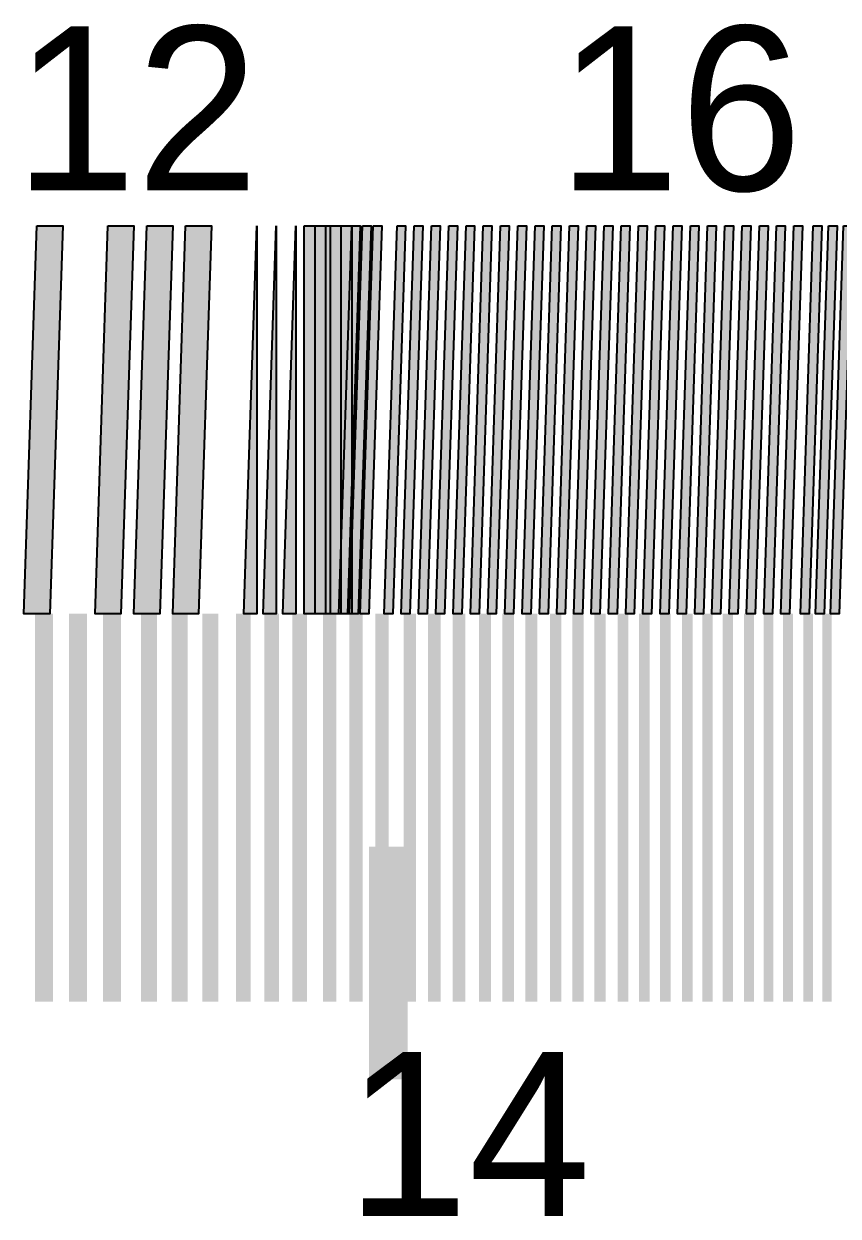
# Model space of a CAD drawing. Header units: millimetres. Extents: x 0 to 1582, y 0 to 984.
# Drawn here: x 535.8 to 619.7, y 182.1 to 305.1 of the extents above; entities that cross this region are included whole.
import ezdxf

# ---------------------------------------------------------------- set-up
doc = ezdxf.new("R2010")
doc.units = ezdxf.units.MM
doc.layers.add('LABELS', color=7, linetype='Continuous')
doc.layers.add('PERIPHERY', color=7, linetype='Continuous')

msp = doc.modelspace()

# ---------------------------------------------------------------- hatches: boundary and pattern name
at = {"layer": 'PERIPHERY', "true_color": 0x000000}
h = msp.add_hatch(color=7, dxfattribs=at)
h.dxf.hatch_style = 1
h.paths.add_polyline_path([(537.12, 284.25), (539.79, 284.25), (538.45, 244.25), (535.79, 244.25), (537.12, 284.25)])
h = msp.add_hatch(color=7, dxfattribs=at)
h.dxf.hatch_style = 1
h.paths.add_polyline_path([(544.45, 284.25), (547.12, 284.25), (545.79, 244.25), (543.12, 244.25), (544.45, 284.25)])
h = msp.add_hatch(color=7, dxfattribs=at)
h.dxf.hatch_style = 1
h.paths.add_polyline_path([(548.45, 284.25), (551.12, 284.25), (549.79, 244.25), (547.12, 244.25), (548.45, 284.25)])
h = msp.add_hatch(color=7, dxfattribs=at)
h.dxf.hatch_style = 1
h.paths.add_polyline_path([(552.45, 284.25), (555.12, 284.25), (553.79, 244.25), (551.12, 244.25), (552.45, 284.25)])
h = msp.add_hatch(color=7, dxfattribs=at)
h.dxf.hatch_style = 1
h.paths.add_polyline_path([(559.79, 284.25), (559.79, 244.25), (558.45, 244.25), (559.79, 284.25)])
h = msp.add_hatch(color=7, dxfattribs=at)
h.dxf.hatch_style = 1
h.paths.add_polyline_path([(561.79, 284.25), (561.79, 244.25), (560.45, 244.25), (561.79, 284.25)])
h = msp.add_hatch(color=7, dxfattribs=at)
h.dxf.hatch_style = 1
h.paths.add_polyline_path([(563.79, 284.25), (563.79, 244.25), (562.45, 244.25), (563.79, 284.25)])
h = msp.add_hatch(color=7, dxfattribs=at)
h.dxf.hatch_style = 1
h.paths.add_polyline_path([(564.68, 284.25), (567.34, 284.25), (567.34, 244.25), (564.68, 244.25), (564.68, 284.25)])
h = msp.add_hatch(color=7, dxfattribs=at)
h.dxf.hatch_style = 1
h.paths.add_polyline_path([(565.79, 284.25), (568.45, 284.25), (568.45, 244.25), (565.79, 244.25), (565.79, 284.25)])
h = msp.add_hatch(color=7, dxfattribs=at)
h.dxf.hatch_style = 1
h.paths.add_polyline_path([(566.9, 284.25), (569.56, 284.25), (569.56, 244.25), (566.9, 244.25), (566.9, 284.25)])
h = msp.add_hatch(color=7, dxfattribs=at)
h.dxf.hatch_style = 1
h.paths.add_polyline_path([(569.56, 284.25), (570.45, 284.25), (569.12, 244.25), (568.23, 244.25), (569.56, 284.25)])
h = msp.add_hatch(color=7, dxfattribs=at)
h.dxf.hatch_style = 1
h.paths.add_polyline_path([(570.68, 284.25), (571.56, 284.25), (570.23, 244.25), (569.34, 244.25), (570.68, 284.25)])
h = msp.add_hatch(color=7, dxfattribs=at)
h.dxf.hatch_style = 1
h.paths.add_polyline_path([(571.79, 284.25), (572.68, 284.25), (571.34, 244.25), (570.45, 244.25), (571.79, 284.25)])
h = msp.add_hatch(color=7, dxfattribs=at)
h.dxf.hatch_style = 1
h.paths.add_polyline_path([(574.23, 284.25), (575.12, 284.25), (573.79, 244.25), (572.9, 244.25), (574.23, 284.25)])
h = msp.add_hatch(color=7, dxfattribs=at)
h.dxf.hatch_style = 1
h.paths.add_polyline_path([(576.01, 284.25), (576.9, 284.25), (575.56, 244.25), (574.67, 244.25), (576.01, 284.25)])
h = msp.add_hatch(color=7, dxfattribs=at)
h.dxf.hatch_style = 1
h.paths.add_polyline_path([(577.79, 284.25), (578.68, 284.25), (577.34, 244.25), (576.45, 244.25), (577.79, 284.25)])
h = msp.add_hatch(color=7, dxfattribs=at)
h.dxf.hatch_style = 1
h.paths.add_polyline_path([(579.56, 284.25), (580.45, 284.25), (579.12, 244.25), (578.23, 244.25), (579.56, 284.25)])
h = msp.add_hatch(color=7, dxfattribs=at)
h.dxf.hatch_style = 1
h.paths.add_polyline_path([(581.34, 284.25), (582.23, 284.25), (580.9, 244.25), (580.01, 244.25), (581.34, 284.25)])
h = msp.add_hatch(color=7, dxfattribs=at)
h.dxf.hatch_style = 1
h.paths.add_polyline_path([(583.12, 284.25), (584.01, 284.25), (582.68, 244.25), (581.79, 244.25), (583.12, 284.25)])
h = msp.add_hatch(color=7, dxfattribs=at)
h.dxf.hatch_style = 1
h.paths.add_polyline_path([(584.9, 284.25), (585.79, 284.25), (584.45, 244.25), (583.57, 244.25), (584.9, 284.25)])
h = msp.add_hatch(color=7, dxfattribs=at)
h.dxf.hatch_style = 1
h.paths.add_polyline_path([(586.68, 284.25), (587.57, 284.25), (586.23, 244.25), (585.34, 244.25), (586.68, 284.25)])
h = msp.add_hatch(color=7, dxfattribs=at)
h.dxf.hatch_style = 1
h.paths.add_polyline_path([(588.45, 284.25), (589.34, 284.25), (588.01, 244.25), (587.12, 244.25), (588.45, 284.25)])
h = msp.add_hatch(color=7, dxfattribs=at)
h.dxf.hatch_style = 1
h.paths.add_polyline_path([(590.23, 284.25), (591.12, 284.25), (589.79, 244.25), (588.9, 244.25), (590.23, 284.25)])
h = msp.add_hatch(color=7, dxfattribs=at)
h.dxf.hatch_style = 1
h.paths.add_polyline_path([(592.01, 284.25), (592.9, 284.25), (591.57, 244.25), (590.68, 244.25), (592.01, 284.25)])
h = msp.add_hatch(color=7, dxfattribs=at)
h.dxf.hatch_style = 1
h.paths.add_polyline_path([(593.79, 284.25), (594.68, 284.25), (593.34, 244.25), (592.46, 244.25), (593.79, 284.25)])
h = msp.add_hatch(color=7, dxfattribs=at)
h.dxf.hatch_style = 1
h.paths.add_polyline_path([(595.57, 284.25), (596.46, 284.25), (595.12, 244.25), (594.23, 244.25), (595.57, 284.25)])
h = msp.add_hatch(color=7, dxfattribs=at)
h.dxf.hatch_style = 1
h.paths.add_polyline_path([(597.34, 284.25), (598.23, 284.25), (596.9, 244.25), (596.01, 244.25), (597.34, 284.25)])
h = msp.add_hatch(color=7, dxfattribs=at)
h.dxf.hatch_style = 1
h.paths.add_polyline_path([(599.12, 284.25), (600.01, 284.25), (598.68, 244.25), (597.79, 244.25), (599.12, 284.25)])
h = msp.add_hatch(color=7, dxfattribs=at)
h.dxf.hatch_style = 1
h.paths.add_polyline_path([(600.9, 284.25), (601.79, 284.25), (600.46, 244.25), (599.57, 244.25), (600.9, 284.25)])
h = msp.add_hatch(color=7, dxfattribs=at)
h.dxf.hatch_style = 1
h.paths.add_polyline_path([(602.68, 284.25), (603.57, 284.25), (602.23, 244.25), (601.34, 244.25), (602.68, 284.25)])
h = msp.add_hatch(color=7, dxfattribs=at)
h.dxf.hatch_style = 1
h.paths.add_polyline_path([(604.46, 284.25), (605.34, 284.25), (604.01, 244.25), (603.12, 244.25), (604.46, 284.25)])
h = msp.add_hatch(color=7, dxfattribs=at)
h.dxf.hatch_style = 1
h.paths.add_polyline_path([(606.23, 284.25), (607.12, 284.25), (605.79, 244.25), (604.9, 244.25), (606.23, 284.25)])
h = msp.add_hatch(color=7, dxfattribs=at)
h.dxf.hatch_style = 1
h.paths.add_polyline_path([(608.01, 284.25), (608.9, 284.25), (607.57, 244.25), (606.68, 244.25), (608.01, 284.25)])
h = msp.add_hatch(color=7, dxfattribs=at)
h.dxf.hatch_style = 1
h.paths.add_polyline_path([(609.79, 284.25), (610.68, 284.25), (609.34, 244.25), (608.46, 244.25), (609.79, 284.25)])
h = msp.add_hatch(color=7, dxfattribs=at)
h.dxf.hatch_style = 1
h.paths.add_polyline_path([(611.57, 284.25), (612.46, 284.25), (611.12, 244.25), (610.23, 244.25), (611.57, 284.25)])
h = msp.add_hatch(color=7, dxfattribs=at)
h.dxf.hatch_style = 1
h.paths.add_polyline_path([(613.34, 284.25), (614.23, 284.25), (612.9, 244.25), (612.01, 244.25), (613.34, 284.25)])
h = msp.add_hatch(color=7, dxfattribs=at)
h.dxf.hatch_style = 1
h.paths.add_polyline_path([(615.12, 284.25), (616.01, 284.25), (614.68, 244.25), (613.79, 244.25), (615.12, 284.25)])
h = msp.add_hatch(color=7, dxfattribs=at)
h.dxf.hatch_style = 1
h.paths.add_polyline_path([(617.12, 284.25), (618.01, 284.25), (616.68, 244.25), (615.79, 244.25), (617.12, 284.25)])
h = msp.add_hatch(color=7, dxfattribs=at)
h.dxf.hatch_style = 1
h.paths.add_polyline_path([(618.68, 284.25), (619.57, 284.25), (618.23, 244.25), (617.34, 244.25), (618.68, 284.25)])
h = msp.add_hatch(color=7, dxfattribs=at)
h.dxf.hatch_style = 1
h.paths.add_polyline_path([(620.23, 284.25), (621.12, 284.25), (619.79, 244.25), (618.9, 244.25), (620.23, 284.25)])

# ---------------------------------------------------------------- linework, layer by layer
at = {"layer": 'PERIPHERY', "color": 250}
for points in [[(537.12, 284.25), (539.79, 284.25), (538.45, 244.25), (535.79, 244.25), (537.12, 284.25)], [(544.45, 284.25), (547.12, 284.25), (545.79, 244.25), (543.12, 244.25), (544.45, 284.25)], [(548.45, 284.25), (551.12, 284.25), (549.79, 244.25), (547.12, 244.25), (548.45, 284.25)], [(552.45, 284.25), (555.12, 284.25), (553.79, 244.25), (551.12, 244.25), (552.45, 284.25)], [(559.79, 284.25), (559.79, 244.25), (558.45, 244.25), (559.79, 284.25)], [(561.79, 284.25), (561.79, 244.25), (560.45, 244.25), (561.79, 284.25)], [(563.79, 284.25), (563.79, 244.25), (562.45, 244.25), (563.79, 284.25)], [(564.68, 284.25), (567.34, 284.25), (567.34, 244.25), (564.68, 244.25), (564.68, 284.25)], [(565.79, 284.25), (568.45, 284.25), (568.45, 244.25), (565.79, 244.25), (565.79, 284.25)], [(566.9, 284.25), (569.56, 284.25), (569.56, 244.25), (566.9, 244.25), (566.9, 284.25)], [(569.56, 284.25), (570.45, 284.25), (569.12, 244.25), (568.23, 244.25), (569.56, 284.25)], [(570.68, 284.25), (571.56, 284.25), (570.23, 244.25), (569.34, 244.25), (570.68, 284.25)], [(571.79, 284.25), (572.68, 284.25), (571.34, 244.25), (570.45, 244.25), (571.79, 284.25)], [(574.23, 284.25), (575.12, 284.25), (573.79, 244.25), (572.9, 244.25), (574.23, 284.25)], [(576.01, 284.25), (576.9, 284.25), (575.56, 244.25), (574.67, 244.25), (576.01, 284.25)], [(577.79, 284.25), (578.68, 284.25), (577.34, 244.25), (576.45, 244.25), (577.79, 284.25)], [(579.56, 284.25), (580.45, 284.25), (579.12, 244.25), (578.23, 244.25), (579.56, 284.25)], [(581.34, 284.25), (582.23, 284.25), (580.9, 244.25), (580.01, 244.25), (581.34, 284.25)], [(583.12, 284.25), (584.01, 284.25), (582.68, 244.25), (581.79, 244.25), (583.12, 284.25)], [(584.9, 284.25), (585.79, 284.25), (584.45, 244.25), (583.57, 244.25), (584.9, 284.25)], [(586.68, 284.25), (587.57, 284.25), (586.23, 244.25), (585.34, 244.25), (586.68, 284.25)], [(588.45, 284.25), (589.34, 284.25), (588.01, 244.25), (587.12, 244.25), (588.45, 284.25)], [(590.23, 284.25), (591.12, 284.25), (589.79, 244.25), (588.9, 244.25), (590.23, 284.25)], [(592.01, 284.25), (592.9, 284.25), (591.57, 244.25), (590.68, 244.25), (592.01, 284.25)], [(593.79, 284.25), (594.68, 284.25), (593.34, 244.25), (592.46, 244.25), (593.79, 284.25)], [(595.57, 284.25), (596.46, 284.25), (595.12, 244.25), (594.23, 244.25), (595.57, 284.25)], [(597.34, 284.25), (598.23, 284.25), (596.9, 244.25), (596.01, 244.25), (597.34, 284.25)], [(599.12, 284.25), (600.01, 284.25), (598.68, 244.25), (597.79, 244.25), (599.12, 284.25)], [(600.9, 284.25), (601.79, 284.25), (600.46, 244.25), (599.57, 244.25), (600.9, 284.25)], [(602.68, 284.25), (603.57, 284.25), (602.23, 244.25), (601.34, 244.25), (602.68, 284.25)], [(604.46, 284.25), (605.34, 284.25), (604.01, 244.25), (603.12, 244.25), (604.46, 284.25)], [(606.23, 284.25), (607.12, 284.25), (605.79, 244.25), (604.9, 244.25), (606.23, 284.25)], [(608.01, 284.25), (608.9, 284.25), (607.57, 244.25), (606.68, 244.25), (608.01, 284.25)], [(609.79, 284.25), (610.68, 284.25), (609.34, 244.25), (608.46, 244.25), (609.79, 284.25)], [(611.57, 284.25), (612.46, 284.25), (611.12, 244.25), (610.23, 244.25), (611.57, 284.25)], [(613.34, 284.25), (614.23, 284.25), (612.9, 244.25), (612.01, 244.25), (613.34, 284.25)], [(615.12, 284.25), (616.01, 284.25), (614.68, 244.25), (613.79, 244.25), (615.12, 284.25)], [(617.12, 284.25), (618.01, 284.25), (616.68, 244.25), (615.79, 244.25), (617.12, 284.25)], [(618.68, 284.25), (619.57, 284.25), (618.23, 244.25), (617.34, 244.25), (618.68, 284.25)], [(620.23, 284.25), (621.12, 284.25), (619.79, 244.25), (618.9, 244.25), (620.23, 284.25)]]:
    msp.add_lwpolyline(points, close=True, dxfattribs=at)
at = {"layer": 'PERIPHERY', "color": 250, "lineweight": 35}
for points, const_width in [([(537.87, 244.25), (537.87, 204.25)], 1.85), ([(541.37, 244.25), (541.37, 204.25)], 1.85), ([(544.86, 244.25), (544.86, 204.25)], 1.85), ([(548.69, 244.25), (548.69, 204.25)], 1.65), ([(551.84, 244.25), (551.84, 204.25)], 1.65), ([(555, 244.25), (555, 204.25)], 1.65), ([(558.41, 244.25), (558.41, 204.25)], 1.51), ([(561.3, 244.25), (561.3, 204.25)], 1.51), ([(564.2, 244.25), (564.2, 204.25)], 1.51), ([(567.3, 244.25), (567.3, 204.25)], 1.39), ([(570, 244.25), (570, 204.25)], 1.39), ([(572.69, 244.25), (572.69, 204.25)], 1.39), ([(575.55, 244.25), (575.55, 204.25)], 1.3), ([(578.08, 244.25), (578.08, 204.25)], 1.3), ([(580.62, 244.25), (580.62, 204.25)], 1.3), ([(583.29, 244.25), (583.29, 204.25)], 1.23), ([(585.68, 244.25), (585.68, 204.25)], 1.23), ([(588.08, 244.25), (588.08, 204.25)], 1.23), ([(590.59, 244.25), (590.59, 204.25)], 1.17), ([(592.87, 244.25), (592.87, 204.25)], 1.17), ([(595.14, 244.25), (595.14, 204.25)], 1.17), ([(597.52, 244.25), (597.52, 204.25)], 1.11), ([(599.7, 244.25), (599.7, 204.25)], 1.11), ([(601.88, 244.25), (601.88, 204.25)], 1.11), ([(604.14, 244.25), (604.14, 204.25)], 1.07), ([(606.23, 244.25), (606.23, 204.25)], 1.07), ([(608.32, 244.25), (608.32, 204.25)], 1.07), ([(610.49, 244.25), (610.49, 204.25)], 1.02), ([(612.5, 244.25), (612.5, 204.25)], 1.02), ([(614.51, 244.25), (614.51, 204.25)], 1.02), ([(616.59, 244.25), (616.59, 204.25)], 0.987), ([(618.53, 244.25), (618.53, 204.25)], 0.987), ([(573.34, 220.25), (573.34, 196.25)], 4)]:
    msp.add_lwpolyline(points, dxfattribs=dict(at, const_width=const_width))
at = {"layer": 'PERIPHERY', "color": 250, "true_color": 0x000000}
for points in [[(537.12, 284.25), (535.79, 244.25), (538.45, 244.25)], [(538.45, 244.25), (539.79, 284.25), (537.12, 284.25)], [(544.45, 284.25), (543.12, 244.25), (545.79, 244.25)], [(545.79, 244.25), (547.12, 284.25), (544.45, 284.25)], [(548.45, 284.25), (547.12, 244.25), (549.79, 244.25)], [(549.79, 244.25), (551.12, 284.25), (548.45, 284.25)], [(552.45, 284.25), (551.12, 244.25), (553.79, 244.25)], [(553.79, 244.25), (555.12, 284.25), (552.45, 284.25)], [(558.45, 244.25), (559.79, 244.25), (559.79, 284.25)], [(560.45, 244.25), (561.79, 244.25), (561.79, 284.25)], [(562.45, 244.25), (563.79, 244.25), (563.79, 284.25)], [(564.68, 284.25), (564.68, 244.25), (567.34, 244.25)], [(567.34, 244.25), (567.34, 284.25), (564.68, 284.25)], [(565.79, 284.25), (565.79, 244.25), (568.45, 244.25)], [(568.45, 244.25), (568.45, 284.25), (565.79, 284.25)], [(566.9, 284.25), (566.9, 244.25), (569.56, 244.25)], [(569.56, 244.25), (569.56, 284.25), (566.9, 284.25)], [(569.56, 284.25), (568.23, 244.25), (569.12, 244.25)], [(569.12, 244.25), (570.45, 284.25), (569.56, 284.25)], [(570.68, 284.25), (569.34, 244.25), (570.23, 244.25)], [(570.23, 244.25), (571.56, 284.25), (570.68, 284.25)], [(571.79, 284.25), (570.45, 244.25), (571.34, 244.25)], [(571.34, 244.25), (572.68, 284.25), (571.79, 284.25)], [(574.23, 284.25), (572.9, 244.25), (573.79, 244.25)], [(573.79, 244.25), (575.12, 284.25), (574.23, 284.25)], [(576.01, 284.25), (574.67, 244.25), (575.56, 244.25)], [(575.56, 244.25), (576.9, 284.25), (576.01, 284.25)], [(577.79, 284.25), (576.45, 244.25), (577.34, 244.25)], [(577.34, 244.25), (578.68, 284.25), (577.79, 284.25)], [(579.56, 284.25), (578.23, 244.25), (579.12, 244.25)], [(579.12, 244.25), (580.45, 284.25), (579.56, 284.25)], [(581.34, 284.25), (580.01, 244.25), (580.9, 244.25)], [(580.9, 244.25), (582.23, 284.25), (581.34, 284.25)], [(583.12, 284.25), (581.79, 244.25), (582.68, 244.25)], [(582.68, 244.25), (584.01, 284.25), (583.12, 284.25)], [(584.9, 284.25), (583.57, 244.25), (584.45, 244.25)], [(584.45, 244.25), (585.79, 284.25), (584.9, 284.25)], [(586.68, 284.25), (585.34, 244.25), (586.23, 244.25)], [(586.23, 244.25), (587.57, 284.25), (586.68, 284.25)], [(588.45, 284.25), (587.12, 244.25), (588.01, 244.25)], [(588.01, 244.25), (589.34, 284.25), (588.45, 284.25)], [(590.23, 284.25), (588.9, 244.25), (589.79, 244.25)], [(589.79, 244.25), (591.12, 284.25), (590.23, 284.25)], [(592.01, 284.25), (590.68, 244.25), (591.57, 244.25)], [(591.57, 244.25), (592.9, 284.25), (592.01, 284.25)], [(593.79, 284.25), (592.46, 244.25), (593.34, 244.25)], [(593.34, 244.25), (594.68, 284.25), (593.79, 284.25)], [(595.57, 284.25), (594.23, 244.25), (595.12, 244.25)], [(595.12, 244.25), (596.46, 284.25), (595.57, 284.25)], [(597.34, 284.25), (596.01, 244.25), (596.9, 244.25)], [(596.9, 244.25), (598.23, 284.25), (597.34, 284.25)], [(599.12, 284.25), (597.79, 244.25), (598.68, 244.25)], [(598.68, 244.25), (600.01, 284.25), (599.12, 284.25)], [(600.9, 284.25), (599.57, 244.25), (600.46, 244.25)], [(600.46, 244.25), (601.79, 284.25), (600.9, 284.25)], [(602.68, 284.25), (601.34, 244.25), (602.23, 244.25)], [(602.23, 244.25), (603.57, 284.25), (602.68, 284.25)], [(604.46, 284.25), (603.12, 244.25), (604.01, 244.25)], [(604.01, 244.25), (605.34, 284.25), (604.46, 284.25)], [(606.23, 284.25), (604.9, 244.25), (605.79, 244.25)], [(605.79, 244.25), (607.12, 284.25), (606.23, 284.25)], [(608.01, 284.25), (606.68, 244.25), (607.57, 244.25)], [(607.57, 244.25), (608.9, 284.25), (608.01, 284.25)], [(609.79, 284.25), (608.46, 244.25), (609.34, 244.25)], [(609.34, 244.25), (610.68, 284.25), (609.79, 284.25)], [(611.57, 284.25), (610.23, 244.25), (611.12, 244.25)], [(611.12, 244.25), (612.46, 284.25), (611.57, 284.25)], [(613.34, 284.25), (612.01, 244.25), (612.9, 244.25)], [(612.9, 244.25), (614.23, 284.25), (613.34, 284.25)], [(615.12, 284.25), (613.79, 244.25), (614.68, 244.25)], [(614.68, 244.25), (616.01, 284.25), (615.12, 284.25)], [(617.12, 284.25), (615.79, 244.25), (616.68, 244.25)], [(616.68, 244.25), (618.01, 284.25), (617.12, 284.25)], [(618.68, 284.25), (617.34, 244.25), (618.23, 244.25)], [(618.23, 244.25), (619.57, 284.25), (618.68, 284.25)], [(620.23, 284.25), (618.9, 244.25), (619.79, 244.25)]]:
    msp.add_solid(points, dxfattribs=at)

# ---------------------------------------------------------------- texts
at = {"layer": 'LABELS', "color": 250}
for s, p in [('12', (534.78, 287.89)), ('16', (590.78, 287.89)), ('14', (569, 182.14))]:
    msp.add_text(s, height=16.933, dxfattribs=at).set_placement(p)

doc.saveas('drawing.dxf')
